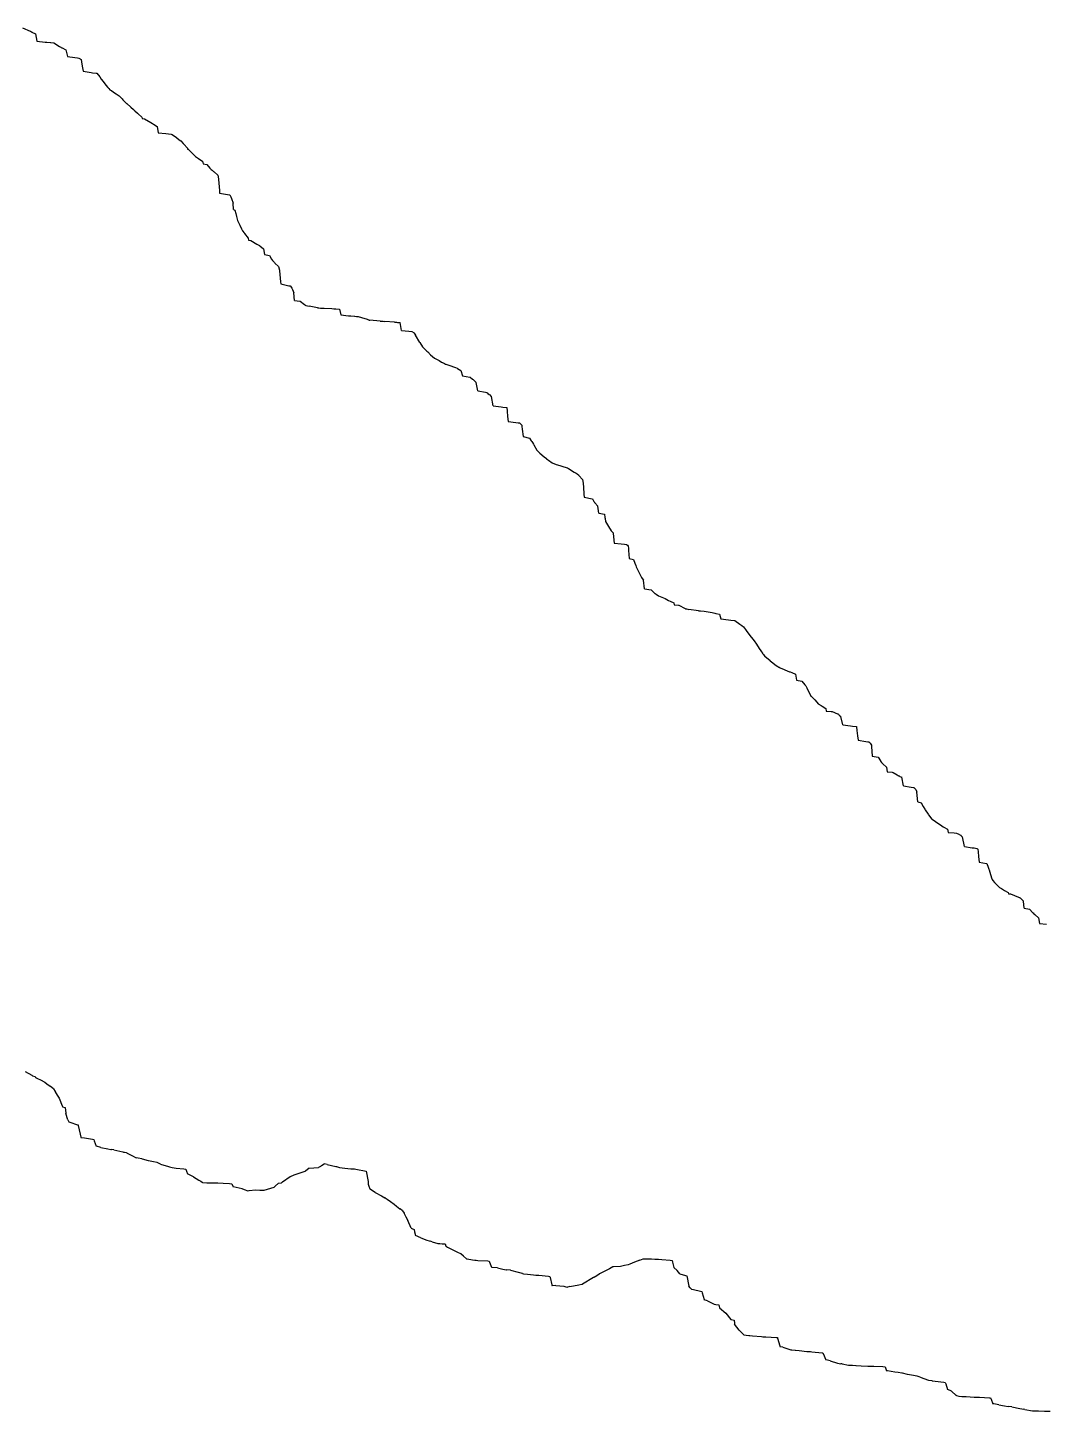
# Model space of a CAD drawing. Extents: x -19 to 227, y -64 to 33.
# Drawn here: x 121.37 to 141.48, y -31.42 to -4.1 of the extents above; entities that cross this region are included whole.
import ezdxf

# ---------------------------------------------------------------- set-up
doc = ezdxf.new("R2010")
doc.units = 0

msp = doc.modelspace()

# ---------------------------------------------------------------- linework, layer by layer
at = {"layer": 'MIDPLANE_Z0_OUTLINE'}
for p, q in [((121.2734, -4.1037), (121.4239, -4.1735)), ((121.4239, -4.1735), (121.4269, -4.1749)), ((121.4269, -4.1749), (121.4459, -4.1837)), ((121.4459, -4.1837), (121.4547, -4.1883)), ((121.4547, -4.1883), (121.4575, -4.1898)), ((121.4575, -4.1898), (121.5259, -4.2252)), ((121.5259, -4.2252), (121.557, -4.3726)), ((121.557, -4.3726), (121.7168, -4.3869)), ((121.7168, -4.3869), (121.7547, -4.3903)), ((121.7547, -4.3903), (121.8259, -4.3967)), ((121.8259, -4.3967), (121.8331, -4.3965)), ((121.8331, -4.3965), (121.8915, -4.4037)), ((121.8915, -4.4037), (122.0015, -4.4749)), ((122.0015, -4.4749), (122.0251, -4.4874)), ((122.0251, -4.4874), (122.0363, -4.4933)), ((122.0363, -4.4933), (122.0495, -4.4998)), ((122.0495, -4.4998), (122.0547, -4.5024)), ((122.0547, -4.5024), (122.1259, -4.5417)), ((122.1259, -4.5417), (122.1567, -4.6729)), ((122.1567, -4.6729), (122.3035, -4.693)), ((122.3035, -4.693), (122.3547, -4.7)), ((122.3547, -4.7), (122.385, -4.7037)), ((122.385, -4.7037), (122.4115, -4.7182)), ((122.4115, -4.7182), (122.4155, -4.7225)), ((122.4155, -4.7225), (122.4259, -4.7337)), ((122.4259, -4.7337), (122.4329, -4.7749)), ((122.4329, -4.7749), (122.4484, -4.865)), ((122.4484, -4.865), (122.4654, -4.9642)), ((122.4654, -4.9642), (122.624, -4.9879)), ((122.624, -4.9879), (122.6547, -4.9925)), ((122.6547, -4.9925), (122.7259, -5.0011)), ((122.7259, -5.0011), (122.7284, -5.0012)), ((122.7284, -5.0012), (122.7416, -5.0037)), ((122.7416, -5.0037), (122.7957, -5.0749)), ((122.7957, -5.0749), (122.8247, -5.1169)), ((122.8247, -5.1169), (122.8607, -5.1689)), ((122.8607, -5.1689), (122.9179, -5.2383)), ((122.9179, -5.2383), (122.9547, -5.2828)), ((122.9547, -5.2828), (122.9719, -5.3037)), ((122.9719, -5.3037), (122.9979, -5.3317)), ((122.9979, -5.3317), (123.0062, -5.3362)), ((123.0062, -5.3362), (123.0259, -5.3469)), ((123.0259, -5.3469), (123.0671, -5.3749)), ((123.0671, -5.3749), (123.1169, -5.4088)), ((123.1169, -5.4088), (123.1787, -5.4509)), ((123.1787, -5.4509), (123.2356, -5.5087)), ((123.2356, -5.5087), (123.2547, -5.5281)), ((123.2547, -5.5281), (123.3259, -5.6005)), ((123.3259, -5.6005), (123.3264, -5.6032)), ((123.3264, -5.6032), (123.3292, -5.6037)), ((123.3292, -5.6037), (123.4091, -5.6749)), ((123.4091, -5.6749), (123.4614, -5.7215)), ((123.4614, -5.7215), (123.4861, -5.7435)), ((123.4861, -5.7435), (123.5412, -5.7925)), ((123.5412, -5.7925), (123.5547, -5.8045)), ((123.5547, -5.8045), (123.6259, -5.8678)), ((123.6259, -5.8678), (123.6316, -5.898)), ((123.6316, -5.898), (123.6792, -5.9037)), ((123.6792, -5.9037), (123.8016, -5.9732)), ((123.8016, -5.9732), (123.8047, -5.9749)), ((123.8047, -5.9749), (123.8366, -5.993)), ((123.8366, -5.993), (123.8547, -6.0052)), ((123.8547, -6.0052), (123.8575, -6.007)), ((123.8575, -6.007), (123.9259, -6.053)), ((123.9259, -6.053), (123.9513, -6.1784)), ((123.9513, -6.1784), (124.1012, -6.1931)), ((124.1012, -6.1931), (124.1547, -6.1984)), ((124.1547, -6.1984), (124.2083, -6.2037)), ((124.2083, -6.2037), (124.22, -6.2096)), ((124.22, -6.2096), (124.2231, -6.2117)), ((124.2231, -6.2117), (124.2259, -6.2136)), ((124.2259, -6.2136), (124.3111, -6.2749)), ((124.3111, -6.2749), (124.366, -6.3145)), ((124.366, -6.3145), (124.3946, -6.3351)), ((124.3946, -6.3351), (124.4422, -6.3886)), ((124.4422, -6.3886), (124.4547, -6.4027)), ((124.4547, -6.4027), (124.5259, -6.4828)), ((124.5259, -6.4828), (124.5288, -6.5009)), ((124.5288, -6.5009), (124.5442, -6.5037)), ((124.5442, -6.5037), (124.6162, -6.5749)), ((124.6162, -6.5749), (124.6684, -6.6265)), ((124.6684, -6.6265), (124.6859, -6.6438)), ((124.6859, -6.6438), (124.7438, -6.6843)), ((124.7438, -6.6843), (124.7547, -6.6919)), ((124.7547, -6.6919), (124.8259, -6.7418)), ((124.8259, -6.7418), (124.8373, -6.7923)), ((124.8373, -6.7923), (124.9062, -6.8037)), ((124.9062, -6.8037), (124.9669, -6.8749)), ((124.9669, -6.8749), (124.9966, -6.9027)), ((124.9966, -6.9027), (125.0123, -6.9173)), ((125.0123, -6.9173), (125.0426, -6.9405)), ((125.0426, -6.9405), (125.0547, -6.9497)), ((125.0547, -6.9497), (125.1259, -7.0146)), ((125.1259, -7.0146), (125.1413, -7.0883)), ((125.1413, -7.0883), (125.1413, -7.1037)), ((125.1413, -7.1037), (125.149, -7.1749)), ((125.149, -7.1749), (125.1575, -7.3208)), ((125.1575, -7.3208), (125.1603, -7.3693)), ((125.1603, -7.3693), (125.3192, -7.3962)), ((125.3192, -7.3962), (125.3547, -7.4022)), ((125.3547, -7.4022), (125.3629, -7.4037)), ((125.3629, -7.4037), (125.3853, -7.4443)), ((125.3853, -7.4443), (125.3976, -7.4749)), ((125.3976, -7.4749), (125.3981, -7.4764)), ((125.3981, -7.4764), (125.4259, -7.5656)), ((125.4337, -7.6959), (125.4259, -7.5656)), ((125.4337, -7.6959), (125.4621, -7.7037)), ((125.4621, -7.7037), (125.4808, -7.7749)), ((125.4808, -7.7749), (125.496, -7.8333)), ((125.496, -7.8333), (125.5168, -7.9128)), ((125.5168, -7.9128), (125.5583, -8.0037)), ((125.5583, -8.0037), (125.5936, -8.0749)), ((125.5936, -8.0749), (125.6079, -8.1039)), ((125.6079, -8.1039), (125.6138, -8.1158)), ((125.6138, -8.1158), (125.6437, -8.1544)), ((125.6437, -8.1544), (125.6547, -8.1686)), ((125.6547, -8.1686), (125.7259, -8.2606)), ((125.7259, -8.2606), (125.731, -8.2986)), ((125.731, -8.2986), (125.7764, -8.3037)), ((125.7764, -8.3037), (125.898, -8.3749)), ((125.898, -8.3749), (125.9246, -8.3905)), ((125.9246, -8.3905), (125.9338, -8.3958)), ((125.9338, -8.3958), (125.95, -8.4061)), ((125.95, -8.4061), (125.9547, -8.4091)), ((125.9547, -8.4091), (126.0259, -8.4676)), ((126.0259, -8.4676), (126.0486, -8.581)), ((126.0486, -8.581), (126.1458, -8.6037)), ((126.1458, -8.6037), (126.1859, -8.6749)), ((126.1859, -8.6749), (126.2064, -8.7005)), ((126.2064, -8.7005), (126.2165, -8.7131)), ((126.2165, -8.7131), (126.2435, -8.7398)), ((126.2435, -8.7398), (126.2547, -8.7509)), ((126.2547, -8.7509), (126.3259, -8.8165)), ((126.3259, -8.8165), (126.3411, -8.8885)), ((126.3411, -8.8885), (126.3411, -8.9037)), ((126.3411, -8.9037), (126.3497, -8.9749)), ((126.3497, -8.9749), (126.3628, -9.12)), ((126.3628, -9.12), (126.3667, -9.1629)), ((126.3667, -9.1629), (126.527, -9.197)), ((126.527, -9.197), (126.5547, -9.2029)), ((126.5547, -9.2029), (126.5593, -9.2037)), ((126.5593, -9.2037), (126.5862, -9.2434)), ((126.5862, -9.2434), (126.5876, -9.2467)), ((126.5876, -9.2467), (126.5996, -9.2749)), ((126.5996, -9.2749), (126.6259, -9.3375)), ((126.6389, -9.4907), (126.6259, -9.3375)), ((126.6389, -9.4907), (126.746, -9.5031)), ((126.746, -9.5031), (126.7507, -9.5037)), ((126.7507, -9.5037), (126.8349, -9.5697)), ((126.8349, -9.5697), (126.8415, -9.5749)), ((126.8415, -9.5749), (126.8489, -9.5807)), ((126.8489, -9.5807), (126.8547, -9.5824)), ((126.8547, -9.5824), (126.8652, -9.5854)), ((126.8652, -9.5854), (126.9259, -9.6027)), ((127.095, -9.6346), (126.9259, -9.6027)), ((127.095, -9.6346), (127.1225, -9.6365)), ((127.1225, -9.6365), (127.1547, -9.6388)), ((127.1547, -9.6388), (127.2259, -9.6437)), ((127.2259, -9.6437), (127.3797, -9.6499)), ((127.3797, -9.6499), (127.4141, -9.6513)), ((127.4141, -9.6513), (127.4547, -9.6529)), ((127.4547, -9.6529), (127.5259, -9.6577)), ((127.5259, -9.6577), (127.5545, -9.7752)), ((127.5545, -9.7752), (127.7062, -9.7896)), ((127.7062, -9.7896), (127.7547, -9.7943)), ((127.7547, -9.7943), (127.8259, -9.8007)), ((127.8259, -9.8007), (127.829, -9.8006)), ((127.829, -9.8006), (127.8646, -9.8023)), ((127.8646, -9.8023), (127.8934, -9.8037)), ((127.8934, -9.8037), (128.0257, -9.843)), ((128.0257, -9.843), (128.0547, -9.8516)), ((128.0547, -9.8516), (128.0727, -9.8569)), ((128.0727, -9.8569), (128.1145, -9.8749)), ((128.1145, -9.8749), (128.1195, -9.8771)), ((128.1195, -9.8771), (128.1259, -9.8799)), ((128.3336, -9.896), (128.1259, -9.8799)), ((128.3336, -9.896), (128.3547, -9.8974)), ((128.3547, -9.8974), (128.3914, -9.9)), ((128.3914, -9.9), (128.4259, -9.9023)), ((128.6112, -9.9184), (128.4259, -9.9023)), ((128.6112, -9.9184), (128.6547, -9.92)), ((128.6547, -9.92), (128.6697, -9.9205)), ((128.6697, -9.9205), (128.7259, -9.9225)), ((128.7506, -10.0791), (128.7259, -9.9225)), ((128.7506, -10.0791), (128.8946, -10.0962)), ((128.8946, -10.0962), (128.9547, -10.1033)), ((128.9547, -10.1033), (128.9579, -10.1037)), ((128.9579, -10.1037), (128.9999, -10.1297)), ((128.9999, -10.1297), (129.003, -10.1352)), ((129.003, -10.1352), (129.0254, -10.1749)), ((129.0254, -10.1749), (129.0259, -10.1758)), ((129.1131, -10.3165), (129.0259, -10.1758)), ((129.1131, -10.3165), (129.1673, -10.4037)), ((129.1673, -10.4037), (129.2244, -10.4611)), ((129.2244, -10.4611), (129.2382, -10.4749)), ((129.2382, -10.4749), (129.2464, -10.4832)), ((129.2464, -10.4832), (129.2547, -10.491)), ((129.2547, -10.491), (129.2689, -10.5044)), ((129.2689, -10.5044), (129.3259, -10.5584)), ((129.3259, -10.5584), (129.4054, -10.6242)), ((129.4054, -10.6242), (129.4927, -10.6761)), ((129.4927, -10.6761), (129.5392, -10.7037)), ((129.5392, -10.7037), (129.5547, -10.7114)), ((129.5547, -10.7114), (129.5588, -10.7134)), ((129.5588, -10.7134), (129.5971, -10.7325)), ((129.5971, -10.7325), (129.622, -10.7447)), ((129.622, -10.7447), (129.6259, -10.7467)), ((129.6259, -10.7467), (129.7066, -10.7749)), ((129.7066, -10.7749), (129.7983, -10.807)), ((129.7983, -10.807), (129.8163, -10.8133)), ((129.8163, -10.8133), (129.8517, -10.8281)), ((129.8517, -10.8281), (129.8547, -10.8294)), ((129.8547, -10.8294), (129.9259, -10.8685)), ((129.9259, -10.8685), (129.9539, -10.9757)), ((129.9539, -10.9757), (130.0998, -11.002)), ((130.0998, -11.002), (130.109, -11.0037)), ((130.109, -11.0037), (130.1547, -11.0406)), ((130.1547, -11.0406), (130.1664, -11.0483)), ((130.1664, -11.0483), (130.1753, -11.0543)), ((130.1753, -11.0543), (130.1863, -11.0675)), ((130.1863, -11.0675), (130.1925, -11.0749)), ((130.1925, -11.0749), (130.2259, -11.1104)), ((130.256, -11.2736), (130.2259, -11.1104)), ((130.256, -11.2736), (130.4101, -11.2989)), ((130.4101, -11.2989), (130.4391, -11.3037)), ((130.4391, -11.3037), (130.4547, -11.3192)), ((130.4547, -11.3192), (130.4579, -11.322)), ((130.4579, -11.322), (130.4846, -11.345)), ((130.4846, -11.345), (130.4927, -11.3523)), ((130.4927, -11.3523), (130.5175, -11.3749)), ((130.5175, -11.3749), (130.5259, -11.3817)), ((130.5615, -11.5681), (130.5259, -11.3817)), ((130.5615, -11.5681), (130.7203, -11.588)), ((130.7203, -11.588), (130.7547, -11.5923)), ((130.7547, -11.5923), (130.8259, -11.6018)), ((130.8259, -11.6018), (130.8279, -11.6017)), ((130.8279, -11.6017), (130.8279, -11.6037)), ((130.8279, -11.6037), (130.8363, -11.6749)), ((130.8363, -11.6749), (130.8459, -11.7817)), ((130.8459, -11.7817), (130.8543, -11.8754)), ((130.8543, -11.8754), (131.0058, -11.8946)), ((131.0058, -11.8946), (131.0547, -11.9008)), ((131.0547, -11.9008), (131.0773, -11.9037)), ((131.0773, -11.9037), (131.103, -11.9266)), ((131.103, -11.9266), (131.1048, -11.9285)), ((131.1048, -11.9285), (131.1259, -11.9507)), ((131.1259, -11.9507), (131.1289, -11.9749)), ((131.1289, -11.9749), (131.1355, -12.0285)), ((131.1355, -12.0285), (131.1537, -12.1759)), ((131.1537, -12.1759), (131.2763, -12.2037)), ((131.2763, -12.2037), (131.314, -12.2608)), ((131.314, -12.2608), (131.3234, -12.2749)), ((131.3234, -12.2749), (131.3358, -12.2938)), ((131.3358, -12.2938), (131.3547, -12.3249)), ((131.3547, -12.3249), (131.3637, -12.3399)), ((131.3637, -12.3399), (131.4259, -12.4428)), ((131.4259, -12.4428), (131.4539, -12.4757)), ((131.4539, -12.4757), (131.4802, -12.5037)), ((131.4802, -12.5037), (131.5665, -12.5749)), ((131.5665, -12.5749), (131.6102, -12.611)), ((131.6102, -12.611), (131.6148, -12.6148)), ((131.6148, -12.6148), (131.6518, -12.642)), ((131.6518, -12.642), (131.6547, -12.6441)), ((131.6547, -12.6441), (131.7259, -12.6964)), ((131.7259, -12.6964), (131.8054, -12.7242)), ((131.8054, -12.7242), (131.8757, -12.7463)), ((131.8757, -12.7463), (131.9547, -12.771)), ((131.9547, -12.771), (132.0259, -12.7934)), ((132.0259, -12.7934), (132.028, -12.8016)), ((132.028, -12.8016), (132.045, -12.8037)), ((132.045, -12.8037), (132.1626, -12.8749)), ((132.1626, -12.8749), (132.197, -12.8958)), ((132.197, -12.8958), (132.2199, -12.9097)), ((132.2199, -12.9097), (132.2436, -12.9333)), ((132.2436, -12.9333), (132.2547, -12.9443)), ((132.2547, -12.9443), (132.3259, -13.0248)), ((132.3259, -13.0248), (132.3367, -13.0929)), ((132.3367, -13.0929), (132.3365, -13.1037)), ((132.3365, -13.1037), (132.3431, -13.1749)), ((132.3431, -13.1749), (132.353, -13.3104)), ((132.353, -13.3104), (132.3575, -13.3721)), ((132.3575, -13.3721), (132.5156, -13.4021)), ((132.5156, -13.4021), (132.5238, -13.4037)), ((132.5238, -13.4037), (132.5509, -13.4579)), ((132.5509, -13.4579), (132.5547, -13.4655)), ((132.5547, -13.4655), (132.5578, -13.4718)), ((132.5578, -13.4718), (132.5607, -13.4749)), ((132.5607, -13.4749), (132.566, -13.4806)), ((132.566, -13.4806), (132.6259, -13.5458)), ((132.6445, -13.6851), (132.6259, -13.5458)), ((132.6445, -13.6851), (132.7563, -13.7037)), ((132.7563, -13.7037), (132.766, -13.7749)), ((132.766, -13.7749), (132.7684, -13.7924)), ((132.7684, -13.7924), (132.7767, -13.853)), ((132.7767, -13.853), (132.7952, -13.8836)), ((132.7952, -13.8836), (132.8547, -13.9822)), ((132.8547, -13.9822), (132.8676, -14.0037)), ((132.8676, -14.0037), (132.8919, -14.0377)), ((132.8919, -14.0377), (132.9259, -14.0677)), ((132.9259, -14.0677), (132.9267, -14.0749)), ((132.9267, -14.0749), (132.9281, -14.0883)), ((132.9281, -14.0883), (132.9482, -14.2814)), ((132.9482, -14.2814), (133.0865, -14.2932)), ((133.0865, -14.2932), (133.1547, -14.2991)), ((133.1547, -14.2991), (133.1925, -14.3037)), ((133.1925, -14.3037), (133.2109, -14.3187)), ((133.2109, -14.3187), (133.2111, -14.319)), ((133.2111, -14.319), (133.2259, -14.34)), ((133.2259, -14.34), (133.2299, -14.3749)), ((133.2299, -14.3749), (133.234, -14.4271)), ((133.234, -14.4271), (133.2465, -14.5831)), ((133.2465, -14.5831), (133.328, -14.6037)), ((133.328, -14.6037), (133.3581, -14.6749)), ((133.3581, -14.6749), (133.3771, -14.7221)), ((133.3771, -14.7221), (133.3858, -14.7438)), ((133.3858, -14.7438), (133.4358, -14.8503)), ((133.4358, -14.8503), (133.4547, -14.8906)), ((133.4547, -14.8906), (133.4608, -14.9037)), ((133.4608, -14.9037), (133.4839, -14.9457)), ((133.4839, -14.9457), (133.4893, -14.9539)), ((133.4893, -14.9539), (133.5034, -14.9749)), ((133.5034, -14.9749), (133.5259, -15.0086)), ((133.547, -15.1826), (133.5259, -15.0086)), ((133.547, -15.1826), (133.6767, -15.2037)), ((133.6767, -15.2037), (133.7367, -15.2581)), ((133.7367, -15.2581), (133.7547, -15.2744)), ((133.7547, -15.2744), (133.7549, -15.2747)), ((133.7549, -15.2747), (133.7554, -15.2749)), ((133.7554, -15.2749), (133.7783, -15.2886)), ((133.7783, -15.2886), (133.8259, -15.3168)), ((133.8259, -15.3168), (133.9551, -15.3745)), ((133.9551, -15.3745), (134.0246, -15.4088)), ((134.0246, -15.4088), (134.0547, -15.4236)), ((134.0547, -15.4236), (134.1259, -15.4588)), ((134.1259, -15.4588), (134.1348, -15.4948)), ((134.1348, -15.4948), (134.2199, -15.5032)), ((134.2199, -15.5032), (134.2245, -15.5037)), ((134.2245, -15.5037), (134.3517, -15.5694)), ((134.3517, -15.5694), (134.3547, -15.571)), ((134.3547, -15.571), (134.3573, -15.5723)), ((134.3573, -15.5723), (134.3695, -15.5749)), ((134.3695, -15.5749), (134.3743, -15.5758)), ((134.3743, -15.5758), (134.4259, -15.5856)), ((134.6145, -15.6151), (134.4259, -15.5856)), ((134.6145, -15.6151), (134.6401, -15.6162)), ((134.6401, -15.6162), (134.6547, -15.6168)), ((134.6547, -15.6168), (134.7259, -15.6226)), ((134.7259, -15.6226), (134.8812, -15.6485)), ((134.8812, -15.6485), (134.9328, -15.6605)), ((134.9328, -15.6605), (134.9547, -15.6656)), ((134.9547, -15.6656), (135.0259, -15.6803)), ((135.0259, -15.6803), (135.0554, -15.7742)), ((135.0554, -15.7742), (135.2042, -15.7908)), ((135.2042, -15.7908), (135.2547, -15.7965)), ((135.2547, -15.7965), (135.3259, -15.8033)), ((135.3259, -15.8033), (135.3263, -15.8033)), ((135.3263, -15.8033), (135.3289, -15.8037)), ((135.3289, -15.8037), (135.4272, -15.8749)), ((135.4272, -15.8749), (135.4691, -15.9076)), ((135.4691, -15.9076), (135.4988, -15.9308)), ((135.4988, -15.9308), (135.5383, -15.9836)), ((135.5383, -15.9836), (135.5547, -16.0054)), ((135.5547, -16.0054), (135.6259, -16.1001)), ((135.6259, -16.1001), (135.6264, -16.1033)), ((135.6264, -16.1033), (135.629, -16.1037)), ((135.629, -16.1037), (135.6837, -16.1749)), ((135.6837, -16.1749), (135.7104, -16.2098)), ((135.7104, -16.2098), (135.7579, -16.2717)), ((135.7579, -16.2717), (135.8123, -16.3586)), ((135.8123, -16.3586), (135.8406, -16.4037)), ((135.8406, -16.4037), (135.8547, -16.4227)), ((135.8547, -16.4227), (135.8554, -16.4236)), ((135.8554, -16.4236), (135.8769, -16.4527)), ((135.8769, -16.4527), (135.8782, -16.4544)), ((135.8782, -16.4544), (135.8933, -16.4749)), ((135.8933, -16.4749), (135.9259, -16.5193)), ((136.0278, -16.6018), (135.9259, -16.5193)), ((136.0278, -16.6018), (136.079, -16.6408)), ((136.079, -16.6408), (136.1547, -16.6986)), ((136.1547, -16.6986), (136.1613, -16.7037)), ((136.1613, -16.7037), (136.2019, -16.7277)), ((136.2019, -16.7277), (136.2027, -16.7282)), ((136.2027, -16.7282), (136.2259, -16.743)), ((136.2259, -16.743), (136.306, -16.7749)), ((136.306, -16.7749), (136.3186, -16.78)), ((136.3186, -16.78), (136.4122, -16.8174)), ((136.4122, -16.8174), (136.4224, -16.8217)), ((136.4224, -16.8217), (136.4547, -16.8353)), ((136.4547, -16.8353), (136.5259, -16.8654)), ((136.5259, -16.8654), (136.5453, -16.9843)), ((136.5453, -16.9843), (136.6505, -17.0037)), ((136.6505, -17.0037), (136.7117, -17.0749)), ((136.7117, -17.0749), (136.7287, -17.0947)), ((136.7287, -17.0947), (136.7316, -17.098)), ((136.7316, -17.098), (136.7517, -17.1364)), ((136.7517, -17.1364), (136.7547, -17.1422)), ((136.7547, -17.1422), (136.8259, -17.2782)), ((136.8259, -17.2782), (136.8284, -17.3012)), ((136.8284, -17.3012), (136.843, -17.3037)), ((136.843, -17.3037), (136.9076, -17.3749)), ((136.9076, -17.3749), (136.9469, -17.4184)), ((136.9469, -17.4184), (136.9775, -17.4521)), ((136.9775, -17.4521), (137.0319, -17.4853)), ((137.0319, -17.4853), (137.0547, -17.4991)), ((137.0547, -17.4991), (137.1259, -17.5425)), ((137.1259, -17.5425), (137.1364, -17.5933)), ((137.1364, -17.5933), (137.2324, -17.6021)), ((137.2324, -17.6021), (137.249, -17.6037)), ((137.249, -17.6037), (137.3547, -17.6466)), ((137.3547, -17.6466), (137.3619, -17.6498)), ((137.3619, -17.6498), (137.3745, -17.6551)), ((137.3745, -17.6551), (137.3812, -17.6632)), ((137.3812, -17.6632), (137.391, -17.6749)), ((137.391, -17.6749), (137.4259, -17.7034)), ((137.4638, -17.8659), (137.4259, -17.7034)), ((137.4638, -17.8659), (137.6138, -17.8852)), ((137.6138, -17.8852), (137.6547, -17.8905)), ((137.6547, -17.8905), (137.7259, -17.9005)), ((137.7259, -17.9005), (137.7291, -17.9005)), ((137.7291, -17.9005), (137.7291, -17.9037)), ((137.7291, -17.9037), (137.7394, -17.9749)), ((137.7394, -17.9749), (137.7539, -18.0844)), ((137.7539, -18.0844), (137.7645, -18.1651)), ((137.7645, -18.1651), (137.9157, -18.1932)), ((137.9157, -18.1932), (137.9547, -18.2004)), ((137.9547, -18.2004), (137.9772, -18.2037)), ((137.9772, -18.2037), (138.0027, -18.2269)), ((138.0027, -18.2269), (138.0042, -18.2294)), ((138.0042, -18.2294), (138.0259, -18.2647)), ((138.0259, -18.2647), (138.0271, -18.2749)), ((138.0271, -18.2749), (138.0286, -18.2938)), ((138.0286, -18.2938), (138.0441, -18.4855)), ((138.0441, -18.4855), (138.1604, -18.5037)), ((138.1604, -18.5037), (138.2031, -18.5749)), ((138.2031, -18.5749), (138.2081, -18.5833)), ((138.2081, -18.5833), (138.2225, -18.6071)), ((138.2225, -18.6071), (138.2314, -18.6155)), ((138.2314, -18.6155), (138.2547, -18.6371)), ((138.2547, -18.6371), (138.3259, -18.7035)), ((138.3259, -18.7035), (138.3374, -18.7922)), ((138.3374, -18.7922), (138.4354, -18.8017)), ((138.4354, -18.8017), (138.4562, -18.8037)), ((138.4562, -18.8037), (138.5374, -18.8547)), ((138.5374, -18.8547), (138.5547, -18.8655)), ((138.5547, -18.8655), (138.5605, -18.8692)), ((138.5605, -18.8692), (138.5715, -18.8749)), ((138.5715, -18.8749), (138.5873, -18.8825)), ((138.5873, -18.8825), (138.6259, -18.9009)), ((138.6572, -19.0725), (138.6259, -18.9009)), ((138.6572, -19.0725), (138.81, -19.0959)), ((138.81, -19.0959), (138.8547, -19.1028)), ((138.8547, -19.1028), (138.8607, -19.1037)), ((138.8607, -19.1037), (138.8977, -19.1319)), ((138.8977, -19.1319), (138.9012, -19.1395)), ((138.9012, -19.1395), (138.9175, -19.1749)), ((138.9175, -19.1749), (138.9259, -19.1959)), ((138.943, -19.3866), (138.9259, -19.1959)), ((138.943, -19.3866), (139.0108, -19.4037)), ((139.0108, -19.4037), (139.0489, -19.4749)), ((139.0489, -19.4749), (139.079, -19.5311)), ((139.079, -19.5311), (139.0858, -19.5438)), ((139.0858, -19.5438), (139.1444, -19.6258)), ((139.1444, -19.6258), (139.1547, -19.6401)), ((139.1547, -19.6401), (139.2002, -19.7037)), ((139.2002, -19.7037), (139.212, -19.7176)), ((139.212, -19.7176), (139.2214, -19.7255)), ((139.2214, -19.7255), (139.2259, -19.7293)), ((139.2259, -19.7293), (139.2912, -19.7749)), ((139.2912, -19.7749), (139.3587, -19.8222)), ((139.3587, -19.8222), (139.3874, -19.8423)), ((139.3874, -19.8423), (139.4448, -19.8762)), ((139.4448, -19.8762), (139.4547, -19.882)), ((139.4547, -19.882), (139.5259, -19.9241)), ((139.5259, -19.9241), (139.5415, -19.9881)), ((139.5415, -19.9881), (139.6625, -19.9994)), ((139.6625, -19.9994), (139.7084, -20.0037)), ((139.7084, -20.0037), (139.7547, -20.0254)), ((139.7547, -20.0254), (139.7581, -20.027)), ((139.7581, -20.027), (139.7884, -20.0412)), ((139.7884, -20.0412), (139.7937, -20.0468)), ((139.7937, -20.0468), (139.8208, -20.0749)), ((139.8208, -20.0749), (139.8259, -20.0793)), ((139.8614, -20.2682), (139.8259, -20.0793)), ((139.8614, -20.2682), (140.0165, -20.2901)), ((140.0165, -20.2901), (140.0547, -20.2955)), ((140.0547, -20.2955), (140.1103, -20.3037)), ((140.1103, -20.3037), (140.1188, -20.3108)), ((140.1188, -20.3108), (140.12, -20.3125)), ((140.12, -20.3125), (140.1259, -20.3208)), ((140.1259, -20.3208), (140.1332, -20.3749)), ((140.1332, -20.3749), (140.1414, -20.4616)), ((140.1414, -20.4616), (140.1524, -20.5772)), ((140.1524, -20.5772), (140.3005, -20.6034)), ((140.3005, -20.6034), (140.3023, -20.6037)), ((140.3023, -20.6037), (140.3287, -20.6722)), ((140.3287, -20.6722), (140.3298, -20.6749)), ((140.3298, -20.6749), (140.3367, -20.6929)), ((140.3367, -20.6929), (140.3547, -20.7482)), ((140.3547, -20.7482), (140.3558, -20.7515)), ((140.3558, -20.7515), (140.4052, -20.9037)), ((140.4052, -20.9037), (140.412, -20.9176)), ((140.412, -20.9176), (140.4128, -20.9189)), ((140.4128, -20.9189), (140.4259, -20.9398)), ((140.4259, -20.9398), (140.4588, -20.9749)), ((140.4588, -20.9749), (140.472, -20.9891)), ((140.472, -20.9891), (140.5535, -21.0761)), ((140.5535, -21.0761), (140.5926, -21.0991)), ((140.5926, -21.0991), (140.6547, -21.1356)), ((140.6547, -21.1356), (140.7259, -21.1775)), ((140.7259, -21.1775), (140.7293, -21.2003)), ((140.7293, -21.2003), (140.7676, -21.2033)), ((140.7676, -21.2033), (140.7727, -21.2037)), ((140.7727, -21.2037), (140.9295, -21.2666)), ((140.9295, -21.2666), (140.9502, -21.2749)), ((140.9502, -21.2749), (140.9534, -21.2762)), ((140.9534, -21.2762), (140.9547, -21.2775)), ((140.9547, -21.2775), (140.9665, -21.2891)), ((140.9665, -21.2891), (141.0259, -21.3478)), ((141.0437, -21.4859), (141.0259, -21.3478)), ((141.0437, -21.4859), (141.146, -21.5037)), ((141.146, -21.5037), (141.2141, -21.5731)), ((141.2141, -21.5731), (141.2159, -21.5749)), ((141.2159, -21.5749), (141.2351, -21.5945)), ((141.2351, -21.5945), (141.2547, -21.6122)), ((141.2547, -21.6122), (141.2566, -21.6139)), ((141.2566, -21.6139), (141.3259, -21.6767)), ((141.3259, -21.6767), (141.345, -21.7846)), ((141.345, -21.7846), (141.479, -21.8028)), ((121.3228, -24.7068), (121.4547, -24.7822)), ((121.4547, -24.7822), (121.4704, -24.7912)), ((121.4704, -24.7912), (121.4922, -24.8037)), ((121.4922, -24.8037), (121.521, -24.8086)), ((121.521, -24.8086), (121.5259, -24.824)), ((121.5259, -24.824), (121.5647, -24.8436)), ((121.5647, -24.8436), (121.6264, -24.8749)), ((121.6264, -24.8749), (121.7115, -24.9181)), ((121.7115, -24.9181), (121.7547, -24.9502)), ((121.7547, -24.9502), (121.82, -24.9987)), ((121.82, -24.9987), (121.8259, -25.0031)), ((121.8802, -25.0494), (121.8259, -25.0031)), ((121.8802, -25.0494), (121.9152, -25.1037)), ((121.9152, -25.1037), (121.9191, -25.1104)), ((121.9191, -25.1104), (121.9565, -25.1749)), ((121.9565, -25.1749), (121.9926, -25.237)), ((121.9926, -25.237), (122.0547, -25.3879)), ((122.0547, -25.3879), (122.0593, -25.3992)), ((122.0593, -25.3992), (122.0612, -25.4037)), ((122.0612, -25.4037), (122.1101, -25.4195)), ((122.1101, -25.4195), (122.1189, -25.4749)), ((122.1189, -25.4749), (122.1242, -25.5223)), ((122.1242, -25.5223), (122.1259, -25.5382)), ((122.1671, -25.6625), (122.1259, -25.5382)), ((122.1671, -25.6625), (122.1858, -25.7037)), ((122.1858, -25.7037), (122.2038, -25.7095)), ((122.2038, -25.7095), (122.3547, -25.7584)), ((122.3547, -25.7584), (122.3679, -25.7617)), ((122.3679, -25.7617), (122.3705, -25.7749)), ((122.3705, -25.7749), (122.4078, -25.9466)), ((122.4078, -25.9466), (122.4202, -26.0037)), ((122.4202, -26.0037), (122.4203, -26.0093)), ((122.4203, -26.0093), (122.4259, -26.0095)), ((122.4259, -26.0095), (122.496, -26.0205)), ((122.496, -26.0205), (122.6547, -26.0454)), ((122.6547, -26.0454), (122.6793, -26.0503)), ((122.6793, -26.0503), (122.6867, -26.0749)), ((122.6867, -26.0749), (122.7259, -26.1818)), ((122.7347, -26.1847), (122.7259, -26.1818)), ((122.8179, -26.2117), (122.7347, -26.1847)), ((122.8179, -26.2117), (122.9547, -26.2361)), ((122.9547, -26.2361), (123.0133, -26.2466)), ((123.0133, -26.2466), (123.0259, -26.2488)), ((123.0753, -26.2543), (123.0259, -26.2488)), ((123.0753, -26.2543), (123.2547, -26.2963)), ((123.2547, -26.2963), (123.2625, -26.2981)), ((123.2625, -26.2981), (123.2861, -26.3037)), ((123.2861, -26.3037), (123.3233, -26.3063)), ((123.3233, -26.3063), (123.3259, -26.3166)), ((123.3259, -26.3166), (123.3734, -26.3401)), ((123.3734, -26.3401), (123.4436, -26.3749)), ((123.4436, -26.3749), (123.5178, -26.4118)), ((123.5547, -26.4187), (123.5178, -26.4118)), ((123.6259, -26.4321), (123.5547, -26.4187)), ((123.6393, -26.4364), (123.6259, -26.4321)), ((123.7553, -26.4743), (123.6393, -26.4364)), ((123.8547, -26.4924), (123.7553, -26.4743)), ((123.9259, -26.5055), (123.8547, -26.4924)), ((123.9286, -26.5067), (123.9259, -26.5055)), ((123.9934, -26.5362), (123.9286, -26.5067)), ((123.9934, -26.5362), (124.1547, -26.5838)), ((124.1547, -26.5838), (124.1753, -26.5898)), ((124.1753, -26.5898), (124.2223, -26.6037)), ((124.2223, -26.6037), (124.2256, -26.604)), ((124.2256, -26.604), (124.2259, -26.604)), ((124.2259, -26.604), (124.3068, -26.6135)), ((124.3068, -26.6135), (124.4547, -26.631)), ((124.4547, -26.631), (124.494, -26.6356)), ((124.494, -26.6356), (124.5073, -26.6749)), ((124.5073, -26.6749), (124.5259, -26.7299)), ((124.5407, -26.737), (124.5259, -26.7299)), ((124.6434, -26.7862), (124.5407, -26.737)), ((126.6259, -26.7552), (126.5547, -26.7862)), ((126.6494, -26.7477), (126.6259, -26.7552)), ((126.8449, -26.6847), (126.6494, -26.7477)), ((126.8547, -26.6763), (126.8449, -26.6847)), ((126.8569, -26.6749), (126.8547, -26.6763)), ((126.9259, -26.6167), (126.8569, -26.6749)), ((126.9259, -26.6167), (127.1145, -26.6037)), ((127.1547, -26.5808), (127.1145, -26.6037)), ((127.1547, -26.5808), (127.1743, -26.5664)), ((127.1743, -26.5664), (127.2259, -26.5284)), ((127.2832, -26.5464), (127.2259, -26.5284)), ((127.2832, -26.5464), (127.4547, -26.5843)), ((127.4547, -26.5843), (127.4661, -26.5868)), ((127.4661, -26.5868), (127.5259, -26.6)), ((127.5279, -26.6017), (127.5259, -26.6)), ((127.5279, -26.6017), (127.5311, -26.6037)), ((127.5311, -26.6037), (127.6324, -26.614)), ((127.6324, -26.614), (127.7547, -26.6265)), ((127.7547, -26.6265), (127.7991, -26.6305)), ((127.7991, -26.6305), (127.8259, -26.6305)), ((127.8259, -26.6305), (127.8526, -26.6357)), ((127.8526, -26.6357), (128.0547, -26.6749)), ((128.0547, -26.6749), (128.0912, -26.8809)), ((128.0547, -26.6749), (128.0547, -26.6749)), ((128.0547, -26.6749), (128.0547, -26.6749)), ((124.6434, -26.7862), (124.7547, -26.8548)), ((124.7547, -26.8548), (124.7891, -26.876)), ((124.7891, -26.876), (124.8259, -26.8986)), ((124.83, -26.8996), (124.8259, -26.8986)), ((124.83, -26.8996), (124.9117, -26.9037)), ((124.9117, -26.9037), (125.0262, -26.9055)), ((125.0262, -26.9055), (125.0547, -26.906)), ((125.0547, -26.906), (125.1225, -26.9071)), ((125.1225, -26.9071), (125.1259, -26.907)), ((125.1259, -26.907), (125.2291, -26.9133)), ((125.2291, -26.9133), (125.3547, -26.9209)), ((125.3547, -26.9209), (125.4056, -26.924)), ((125.4056, -26.924), (125.4232, -26.9749)), ((125.4232, -26.9749), (125.4259, -26.9828)), ((125.4306, -26.9839), (125.4259, -26.9828)), ((125.6036, -27.026), (125.4306, -26.9839)), ((125.6547, -27.0432), (125.6036, -27.026)), ((126.2317, -26.998), (126.0376, -27.0543)), ((126.2547, -26.9777), (126.2317, -26.998)), ((126.2593, -26.9749), (126.2547, -26.9777)), ((126.3259, -26.9153), (126.2593, -26.9749)), ((126.3259, -26.9153), (126.3821, -26.9037)), ((126.4001, -26.8914), (126.3821, -26.9037)), ((126.5547, -26.7862), (126.4001, -26.8914)), ((128.0912, -26.8809), (128.0952, -26.9037)), ((128.0952, -26.9037), (128.0952, -26.9344)), ((128.0952, -26.9344), (128.1068, -26.9749)), ((128.1068, -26.9749), (128.1259, -27.0276)), ((128.1368, -27.0351), (128.1259, -27.0276)), ((128.2302, -27.0995), (128.1368, -27.0351)), ((125.7259, -27.0673), (125.6547, -27.0432)), ((125.7397, -27.0658), (125.7259, -27.0673)), ((125.8789, -27.0507), (125.7397, -27.0658)), ((125.9547, -27.0543), (125.8789, -27.0507)), ((126.0259, -27.0577), (125.9547, -27.0543)), ((126.0376, -27.0543), (126.0259, -27.0577)), ((128.2302, -27.0995), (128.3547, -27.1632)), ((128.3547, -27.1632), (128.3868, -27.1797)), ((128.3868, -27.1797), (128.4259, -27.1997)), ((128.4284, -27.2013), (128.4259, -27.1997)), ((128.4284, -27.2013), (128.4321, -27.2037)), ((128.4321, -27.2037), (128.4711, -27.2311)), ((128.4711, -27.2311), (128.5335, -27.2749)), ((128.5335, -27.2749), (128.6047, -27.325)), ((128.6047, -27.325), (128.6547, -27.365)), ((128.6547, -27.365), (128.7216, -27.4186)), ((128.7216, -27.4186), (128.7259, -27.4221)), ((128.77, -27.4596), (128.7259, -27.4221)), ((128.77, -27.4596), (128.8026, -27.5037)), ((128.8026, -27.5037), (128.8052, -27.5088)), ((128.8052, -27.5088), (128.8386, -27.5749)), ((128.8386, -27.5749), (128.8775, -27.6521)), ((128.9417, -27.7982), (128.8775, -27.6521)), ((128.9441, -27.8037), (128.9417, -27.7982)), ((128.9441, -27.8037), (128.9547, -27.8082)), ((128.9547, -27.8082), (129.0015, -27.8281)), ((129.0015, -27.8281), (129.0114, -27.8749)), ((129.0114, -27.8749), (129.0259, -27.944)), ((129.0266, -27.9443), (129.0259, -27.944)), ((129.1348, -27.9948), (129.0266, -27.9443)), ((129.1348, -27.9948), (129.2547, -28.0345)), ((129.2547, -28.0345), (129.2981, -28.0489)), ((129.2981, -28.0489), (129.3259, -28.0581)), ((129.3588, -28.0708), (129.3259, -28.0581)), ((129.3588, -28.0708), (129.4716, -28.1037)), ((129.4716, -28.1037), (129.5073, -28.106)), ((129.5073, -28.106), (129.5547, -28.1092)), ((129.5547, -28.1092), (129.6163, -28.1133)), ((129.6163, -28.1133), (129.6259, -28.1584)), ((129.6259, -28.1584), (129.6385, -28.1648)), ((129.6385, -28.1648), (129.6581, -28.1749)), ((129.6581, -28.1749), (129.788, -28.2416)), ((129.788, -28.2416), (129.8547, -28.2724)), ((129.8547, -28.2724), (129.9163, -28.3009)), ((129.9163, -28.3009), (129.9259, -28.3053)), ((129.9738, -28.3558), (129.9259, -28.3053)), ((129.9738, -28.3558), (130.0315, -28.4037)), ((130.0315, -28.4037), (130.047, -28.4066)), ((133.5208, -28.4088), (133.5259, -28.4045)), ((133.5259, -28.4045), (133.6833, -28.4087)), ((130.047, -28.4066), (130.1547, -28.4266)), ((130.1547, -28.4266), (130.1961, -28.4335)), ((130.1961, -28.4335), (130.2259, -28.4341)), ((130.2259, -28.4341), (130.2564, -28.4359)), ((130.2564, -28.4359), (130.4547, -28.4477)), ((130.4547, -28.4477), (130.4801, -28.4495)), ((130.4801, -28.4495), (130.4894, -28.4749)), ((130.4894, -28.4749), (130.5259, -28.5732)), ((130.539, -28.5745), (130.5259, -28.5732)), ((130.6448, -28.5849), (130.539, -28.5745)), ((130.6448, -28.5849), (130.7547, -28.6069)), ((130.7547, -28.6069), (130.8202, -28.6201)), ((130.8202, -28.6201), (130.8259, -28.6212)), ((130.9023, -28.6274), (130.8259, -28.6212)), ((130.9023, -28.6274), (131.0547, -28.6696)), ((131.0547, -28.6696), (131.0817, -28.6771)), ((131.0817, -28.6771), (131.1259, -28.6894)), ((132.8547, -28.6013), (132.6581, -28.7012)), ((132.9259, -28.565), (132.8547, -28.6013)), ((132.9337, -28.5646), (132.9259, -28.565)), ((133.0733, -28.5563), (132.9337, -28.5646)), ((133.1547, -28.5396), (133.0733, -28.5563)), ((133.2259, -28.525), (133.1547, -28.5396)), ((133.2563, -28.513), (133.2259, -28.525)), ((133.353, -28.4749), (133.2563, -28.513)), ((133.4547, -28.4349), (133.353, -28.4749)), ((133.4547, -28.4349), (133.5208, -28.4088)), ((133.6833, -28.4087), (133.7547, -28.4106)), ((133.7547, -28.4106), (133.8173, -28.4123)), ((133.8173, -28.4123), (133.8259, -28.4122)), ((133.8259, -28.4122), (133.8911, -28.4186)), ((133.8911, -28.4186), (134.0547, -28.4344)), ((134.0547, -28.4344), (134.0916, -28.438)), ((134.0916, -28.438), (134.1009, -28.4749)), ((134.1009, -28.4749), (134.1259, -28.5747)), ((134.1285, -28.577), (134.1259, -28.5747)), ((134.194, -28.6357), (134.1285, -28.577)), ((134.2454, -28.701), (134.194, -28.6357)), ((131.1372, -28.6924), (131.1259, -28.6894)), ((131.1372, -28.6924), (131.1628, -28.7037)), ((131.1628, -28.7037), (131.2404, -28.7112)), ((131.2404, -28.7112), (131.3547, -28.7223)), ((131.3547, -28.7223), (131.4027, -28.727)), ((131.4027, -28.727), (131.4259, -28.727)), ((131.4259, -28.727), (131.4611, -28.7305)), ((131.4611, -28.7305), (131.6547, -28.7502)), ((131.6547, -28.7502), (131.6771, -28.7525)), ((131.6771, -28.7525), (131.6838, -28.7749)), ((131.6838, -28.7749), (131.7195, -28.9162)), ((131.7195, -28.9162), (131.7259, -28.9416)), ((131.7957, -28.9339), (131.7259, -28.9416)), ((131.7957, -28.9339), (131.9547, -28.9453)), ((131.9547, -28.9453), (131.9922, -28.9559)), ((132.0759, -28.9537), (132.2547, -28.9198)), ((132.2547, -28.9198), (132.3106, -28.9091)), ((132.3106, -28.9091), (132.3259, -28.9062)), ((132.541, -28.7749), (132.3259, -28.9062)), ((132.5547, -28.7666), (132.541, -28.7749)), ((132.5547, -28.7666), (132.5761, -28.7535)), ((132.5761, -28.7535), (132.6259, -28.7219)), ((132.6259, -28.7219), (132.6533, -28.7037)), ((132.6581, -28.7012), (132.6533, -28.7037)), ((134.2476, -28.7037), (134.2454, -28.701)), ((134.2476, -28.7037), (134.3547, -28.7345)), ((134.3547, -28.7345), (134.3861, -28.7436)), ((134.3861, -28.7436), (134.393, -28.7749)), ((134.393, -28.7749), (134.4191, -28.9106)), ((134.4191, -28.9106), (134.4259, -28.9462)), ((134.4494, -28.9802), (134.4259, -28.9462)), ((131.9922, -28.9559), (132.0259, -28.9654)), ((132.0759, -28.9537), (132.0259, -28.9654)), ((134.4494, -28.9802), (134.4782, -29.0037)), ((134.4782, -29.0037), (134.5118, -29.0112)), ((134.5118, -29.0112), (134.6547, -29.0431)), ((134.6547, -29.0431), (134.6805, -29.0492)), ((134.6805, -29.0492), (134.687, -29.0749)), ((134.687, -29.0749), (134.7235, -29.2076)), ((134.7235, -29.2076), (134.7259, -29.2167)), ((134.7911, -29.2385), (134.7259, -29.2167)), ((134.7911, -29.2385), (134.9206, -29.3037)), ((134.9206, -29.3037), (134.9251, -29.3042)), ((134.9251, -29.3042), (134.9547, -29.3076)), ((134.9547, -29.3076), (135.015, -29.3146)), ((135.015, -29.3146), (135.0259, -29.3714)), ((135.0259, -29.3714), (135.0278, -29.373)), ((135.0278, -29.373), (135.0301, -29.3749)), ((135.0301, -29.3749), (135.1526, -29.477)), ((135.1526, -29.477), (135.2547, -29.6009)), ((135.2547, -29.6009), (135.2559, -29.6025)), ((135.2559, -29.6025), (135.2569, -29.6037)), ((135.2569, -29.6037), (135.3147, -29.6149)), ((135.3147, -29.6149), (135.3232, -29.6749)), ((135.3232, -29.6749), (135.3259, -29.6935)), ((135.3259, -29.6935), (135.3259, -29.6938)), ((135.4129, -29.8168), (135.3259, -29.6938)), ((135.4129, -29.8168), (135.5069, -29.9037)), ((135.5069, -29.9037), (135.5076, -29.9038)), ((135.5076, -29.9038), (135.5547, -29.9119)), ((135.5547, -29.9119), (135.6099, -29.9197)), ((135.6099, -29.9197), (135.6259, -29.92)), ((135.6259, -29.92), (135.6792, -29.9252)), ((135.6792, -29.9252), (135.8547, -29.9422)), ((135.8547, -29.9422), (135.8848, -29.9449)), ((135.8848, -29.9449), (135.9259, -29.9449)), ((135.9259, -29.9449), (135.9429, -29.9458)), ((135.9429, -29.9458), (136.1547, -29.9579)), ((136.1547, -29.9579), (136.1706, -29.959)), ((136.1706, -29.959), (136.1755, -29.9749)), ((136.1755, -29.9749), (136.221, -30.1241)), ((136.221, -30.1241), (136.2259, -30.1404)), ((136.2793, -30.1503), (136.2259, -30.1404)), ((136.2793, -30.1503), (136.433, -30.2037)), ((136.433, -30.2037), (136.4388, -30.2042)), ((136.4388, -30.2042), (136.4547, -30.2055)), ((136.4547, -30.2055), (136.5194, -30.2102)), ((136.5194, -30.2102), (136.5259, -30.2103)), ((136.5259, -30.2103), (136.6024, -30.2177)), ((136.6024, -30.2177), (136.7547, -30.2326)), ((136.7547, -30.2326), (136.7943, -30.2353)), ((136.7943, -30.2353), (136.8259, -30.2375)), ((136.8259, -30.2375), (136.8503, -30.2399)), ((136.8503, -30.2399), (137.0547, -30.2607)), ((137.0547, -30.2607), (137.068, -30.2616)), ((137.068, -30.2616), (137.0722, -30.2749)), ((137.0722, -30.2749), (137.1259, -30.4004)), ((137.1355, -30.4025), (137.1259, -30.4004)), ((137.2104, -30.4192), (137.1355, -30.4025)), ((137.2104, -30.4192), (137.3547, -30.4637)), ((137.3547, -30.4637), (137.3919, -30.4716)), ((137.3919, -30.4716), (137.4259, -30.4788)), ((137.4485, -30.4811), (137.4259, -30.4788)), ((137.4485, -30.4811), (137.5764, -30.5037)), ((137.5764, -30.5037), (137.615, -30.5059)), ((137.615, -30.5059), (137.6547, -30.5081)), ((137.6547, -30.5081), (137.7169, -30.5127)), ((137.7169, -30.5127), (137.7259, -30.5125)), ((137.7259, -30.5125), (137.8223, -30.5163)), ((137.8223, -30.5163), (137.9547, -30.5216)), ((137.9547, -30.5216), (138.0053, -30.5244)), ((138.0053, -30.5244), (138.0259, -30.5242)), ((138.0259, -30.5242), (138.0762, -30.5262)), ((138.0762, -30.5262), (138.2547, -30.5332)), ((138.2547, -30.5332), (138.2948, -30.5348)), ((138.2948, -30.5348), (138.31, -30.5749)), ((138.31, -30.5749), (138.3259, -30.6168)), ((138.344, -30.6198), (138.3259, -30.6168)), ((138.4865, -30.6432), (138.344, -30.6198)), ((138.5547, -30.6517), (138.4865, -30.6432)), ((138.6259, -30.6606), (138.5547, -30.6517)), ((138.643, -30.6647), (138.6259, -30.6606)), ((138.7413, -30.6884), (138.643, -30.6647)), ((138.8547, -30.7094), (138.7413, -30.6884)), ((138.9259, -30.7226), (138.8547, -30.7094)), ((138.9264, -30.7227), (138.9259, -30.7226)), ((138.9908, -30.7388), (138.9264, -30.7227)), ((138.9908, -30.7388), (139.1547, -30.8026)), ((139.1547, -30.8026), (139.1557, -30.803)), ((139.1557, -30.803), (139.1575, -30.8037)), ((139.1575, -30.8037), (139.2188, -30.8108)), ((139.2188, -30.8108), (139.2259, -30.8111)), ((139.2259, -30.8111), (139.2832, -30.8186)), ((139.2832, -30.8186), (139.4547, -30.8408)), ((139.4547, -30.8408), (139.4849, -30.8447)), ((139.4849, -30.8447), (139.4938, -30.8749)), ((139.4938, -30.8749), (139.5259, -30.9833)), ((139.5324, -30.9863), (139.5259, -30.9833)), ((139.6085, -31.0211), (139.5324, -30.9863)), ((139.7018, -31.1006), (139.6085, -31.0211)), ((139.7054, -31.1037), (139.7018, -31.1006)), ((139.7054, -31.1037), (139.7547, -31.1152)), ((139.7547, -31.1152), (139.8078, -31.1218)), ((139.8078, -31.1218), (139.8259, -31.1219)), ((139.8259, -31.1219), (139.8963, -31.1255)), ((139.8963, -31.1255), (140.0547, -31.1335)), ((140.0547, -31.1335), (140.0931, -31.1365)), ((140.0931, -31.1365), (140.1259, -31.1365)), ((140.1259, -31.1365), (140.1584, -31.1382)), ((140.1584, -31.1382), (140.3547, -31.1484)), ((140.3547, -31.1484), (140.3794, -31.1502)), ((140.3794, -31.1502), (140.388, -31.1749)), ((140.388, -31.1749), (140.4259, -31.2679)), ((140.442, -31.2704), (140.4259, -31.2679)), ((140.5434, -31.2862), (140.442, -31.2704)), ((140.5434, -31.2862), (140.6547, -31.3065)), ((140.6547, -31.3065), (140.7247, -31.3193)), ((140.7247, -31.3193), (140.7259, -31.3195)), ((140.8008, -31.3288), (140.7259, -31.3195)), ((140.8008, -31.3288), (140.9547, -31.3602)), ((140.9547, -31.3602), (140.9938, -31.3682)), ((140.9938, -31.3682), (141.0259, -31.3748)), ((141.0523, -31.3773), (141.0259, -31.3748)), ((141.0523, -31.3773), (141.2029, -31.4037)), ((141.2029, -31.4037), (141.2287, -31.405)), ((141.2287, -31.405), (141.2547, -31.4064)), ((141.2547, -31.4064), (141.3199, -31.4097)), ((141.3199, -31.4097), (141.3259, -31.4093)), ((141.3259, -31.4093), (141.4453, -31.413)), ((141.4453, -31.413), (141.5547, -31.4163))]:
    msp.add_line(p, q, dxfattribs=at)

doc.saveas('drawing.dxf')
